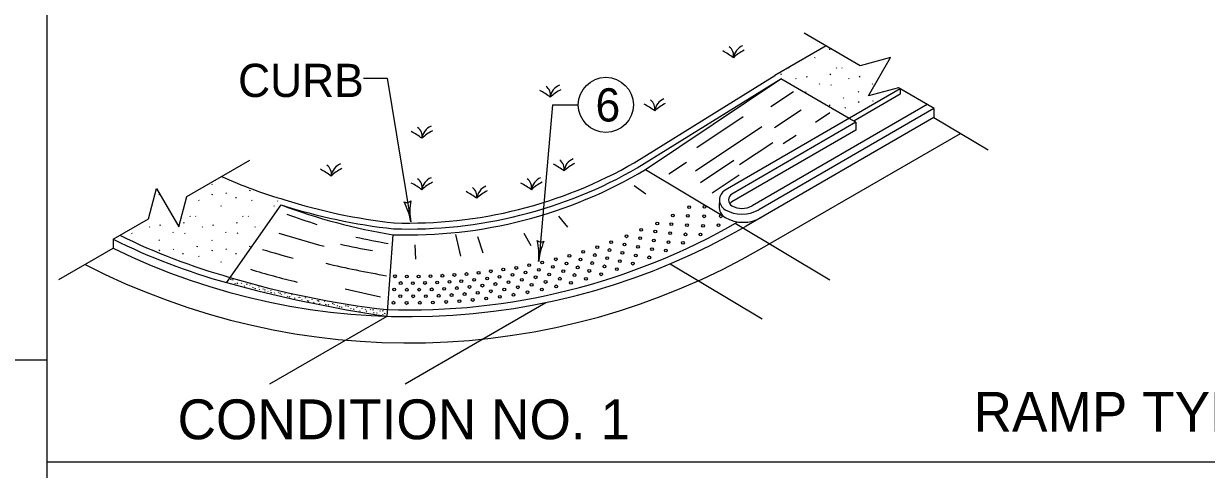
# Model space of a CAD drawing. Extents: x 1000 to 1107, y 1000 to 1121.
# Drawn here: x 1021.76 to 1028.89, y 1013.97 to 1016.65 of the extents above; entities that cross this region are included whole.
import ezdxf

# ---------------------------------------------------------------- set-up
doc = ezdxf.new("R2010")
doc.units = 0
doc.layers.add('Level 1', color=7, linetype='Continuous')
doc.layers.add('Level 2', color=7, linetype='Continuous')

msp = doc.modelspace()

# ---------------------------------------------------------------- linework, layer by layer
at = {"layer": 'Level 1'}
for p, q in [((1021.8941, 1021.5), (1021.8941, 1007.9546)), ((1026.5929, 1016.5206), (1026.2846, 1016.3427)), ((1026.6128, 1016.5029), (1026.6133, 1016.4975)), ((1026.5248, 1016.4484), (1026.5273, 1016.4538)), ((1026.3218, 1016.3489), (1026.3242, 1016.3543)), ((1026.3689, 1016.3898), (1026.3713, 1016.3862)), ((1026.6183, 1016.3468), (1026.6208, 1016.3522)), ((1026.6537, 1016.3912), (1026.6561, 1016.3876)), ((1026.6878, 1016.3898), (1026.6903, 1016.3862)), ((1025.4354, 1015.8168), (1026.2846, 1016.3427)), ((1025.4543, 1015.7863), (1026.3198, 1016.3224)), ((1025.5034, 1015.7762), (1026.3198, 1016.3224)), ((1026.7323, 1016.0842), (1026.3198, 1016.3224)), ((1026.4092, 1016.3259), (1026.4116, 1016.3223)), ((1026.4763, 1016.3329), (1026.4787, 1016.3383)), ((1026.5512, 1016.2946), (1026.5536, 1016.291)), ((1026.622, 1016.2881), (1026.6244, 1016.2845)), ((1026.728, 1016.3259), (1026.7304, 1016.3223)), ((1026.7951, 1016.3329), (1026.7975, 1016.3383)), ((1026.8701, 1016.2946), (1026.8724, 1016.291)), ((1027.0406, 1016.2622), (1025.9844, 1015.6523)), ((1026.2601, 1016.1562), (1026.3958, 1016.2468)), ((1026.4683, 1016.2455), (1026.4707, 1016.2419)), ((1026.698, 1016.2053), (1026.7004, 1016.2107)), ((1027.0406, 1016.2308), (1026.7596, 1016.0686)), ((1026.7872, 1016.2455), (1026.7896, 1016.2419)), ((1027.0406, 1016.2622), (1027.0406, 1016.2308)), ((1024.9438, 1016.1657), (1024.8606, 1015.225)), ((1024.9438, 1016.1657), (1025.0993, 1016.1657)), ((1027.2034, 1016.1682), (1026.147, 1015.5583)), ((1027.2435, 1016.1443), (1026.1878, 1015.5348)), ((1026.5534, 1016.1923), (1026.5558, 1016.1888)), ((1026.6128, 1016.1657), (1026.6133, 1016.1603)), ((1026.7068, 1016.1498), (1026.7092, 1016.1462)), ((1026.7892, 1016.1807), (1026.7915, 1016.1861)), ((1026.8723, 1016.1923), (1026.8747, 1016.1888)), ((1027.2435, 1016.1443), (1027.2435, 1016.0896)), ((1025.8129, 1015.9083), (1026.0941, 1016.0959)), ((1027.2435, 1016.0896), (1026.1121, 1015.4363)), ((1026.2826, 1016.0291), (1026.4437, 1016.1366)), ((1026.529, 1016.0617), (1026.6161, 1016.1198)), ((1026.773, 1016.0607), (1026.7323, 1016.0842)), ((1027.2435, 1016.0896), (1027.5703, 1015.8945)), ((1025.8057, 1015.7694), (1026.2053, 1016.036)), ((1026.773, 1016.0607), (1026.0249, 1015.6288)), ((1026.773, 1016.0137), (1026.0249, 1015.5818)), ((1026.773, 1016.0607), (1026.773, 1016.0137)), ((1026.0704, 1015.8062), (1026.2713, 1015.9402)), ((1026.2062, 1015.3027), (1027.4037, 1015.994)), ((1026.3349, 1015.9323), (1026.4119, 1015.9836)), ((1025.6458, 1015.7498), (1025.7508, 1015.8199)), ((1025.8357, 1015.6985), (1026.0367, 1015.8325)), ((1025.5034, 1015.7762), (1025.9744, 1015.495)), ((1025.9063, 1015.6353), (1026.0689, 1015.7438)), ((1022.8897, 1015.6895), (1022.8921, 1015.6858)), ((1023.1194, 1015.6492), (1023.1214, 1015.6536)), ((1025.4352, 1015.6794), (1025.5065, 1015.6296)), ((1022.5728, 1015.6247), (1022.5753, 1015.63)), ((1022.8093, 1015.5937), (1022.8117, 1015.5901)), ((1022.8917, 1015.6247), (1022.8941, 1015.63)), ((1022.9748, 1015.6363), (1022.9773, 1015.6327)), ((1023.0342, 1015.6096), (1023.0348, 1015.6042)), ((1023.1282, 1015.5937), (1023.1306, 1015.5901)), ((1023.285, 1015.5889), (1023.2874, 1015.5853)), ((1025.9506, 1015.5968), (1025.9485, 1015.5541)), ((1022.7563, 1015.4978), (1022.7587, 1015.4943)), ((1022.7903, 1015.4965), (1022.7928, 1015.4928)), ((1022.9463, 1015.5551), (1022.9487, 1015.5605)), ((1022.9787, 1015.0953), (1023.3078, 1015.5637)), ((1023.0751, 1015.4978), (1023.0775, 1015.4943)), ((1023.1093, 1015.4965), (1023.1117, 1015.4928)), ((1023.2651, 1015.5551), (1023.2675, 1015.5605)), ((1024.9802, 1015.4963), (1025.0342, 1015.4286)), ((1022.5118, 1015.4326), (1022.5141, 1015.429)), ((1022.5788, 1015.4396), (1022.5812, 1015.445)), ((1022.7208, 1015.4534), (1022.7233, 1015.4588)), ((1022.8306, 1015.4326), (1022.833, 1015.429)), ((1022.8977, 1015.4396), (1022.9001, 1015.445)), ((1023.0398, 1015.4534), (1023.0422, 1015.4588)), ((1023.1494, 1015.4326), (1023.1518, 1015.429)), ((1026.0455, 1015.4526), (1026.6147, 1015.1128)), ((1022.294, 1015.3568), (1022.294, 1015.3023)), ((1022.4057, 1015.3948), (1022.4081, 1015.3912)), ((1022.6538, 1015.4013), (1022.6562, 1015.3977)), ((1022.7246, 1015.3948), (1022.727, 1015.3912)), ((1022.9726, 1015.4013), (1022.975, 1015.3977)), ((1023.0434, 1015.3948), (1023.0458, 1015.3912)), ((1023.9463, 1014.8931), (1023.9827, 1015.3842)), ((1024.3594, 1015.3849), (1024.3893, 1015.2541)), ((1024.4911, 1015.3731), (1024.5238, 1015.2743)), ((1024.7713, 1015.3924), (1024.8123, 1015.3196)), ((1021.9682, 1015.1143), (1022.294, 1015.3023)), ((1022.5708, 1015.3522), (1022.5733, 1015.3486)), ((1022.5728, 1015.2873), (1022.5753, 1015.2928)), ((1022.656, 1015.299), (1022.6584, 1015.2954)), ((1022.8006, 1015.3119), (1022.803, 1015.3173)), ((1022.8897, 1015.3522), (1022.8921, 1015.3486)), ((1022.8917, 1015.2873), (1022.8941, 1015.2928)), ((1022.9748, 1015.299), (1022.9773, 1015.2954)), ((1023.1194, 1015.3119), (1023.1218, 1015.3173)), ((1024.1194, 1015.2371), (1024.1149, 1015.3237)), ((1022.7153, 1015.2723), (1022.7159, 1015.2669)), ((1022.8093, 1015.2564), (1022.8117, 1015.2528)), ((1022.9463, 1015.2178), (1022.9487, 1015.2233)), ((1023.0342, 1015.2723), (1023.0348, 1015.2669)), ((1025.6535, 1015.2087), (1026.2076, 1014.8779)), ((1023.0037, 1015.112), (1023.0062, 1015.1174)), ((1023.0151, 1015.1136), (1023.0176, 1015.1101)), ((1023.0279, 1015.092), (1023.0303, 1015.0885)), ((1023.0431, 1015.0891), (1023.0456, 1015.0945)), ((1023.066, 1015.0933), (1023.0684, 1015.0897)), ((1023.0838, 1015.0781), (1023.0862, 1015.0745)), ((1023.1003, 1015.084), (1023.1027, 1015.0894)), ((1023.1181, 1015.0831), (1023.1205, 1015.0796)), ((1023.1359, 1015.0692), (1023.1383, 1015.0656)), ((1023.1702, 1015.0717), (1023.1726, 1015.0681)), ((1023.1512, 1015.0586), (1023.1536, 1015.064)), ((1023.1753, 1015.0577), (1023.1777, 1015.0541)), ((1023.1969, 1015.0603), (1023.1993, 1015.0567)), ((1023.207, 1015.0476), (1023.2095, 1015.044)), ((1023.2096, 1015.0535), (1023.212, 1015.0589)), ((1023.2274, 1015.045), (1023.2298, 1015.0414)), ((1023.2439, 1015.0514), (1023.2463, 1015.0478)), ((1023.2477, 1015.0344), (1023.2502, 1015.0398)), ((1023.2655, 1015.0361), (1023.2679, 1015.0325)), ((1023.2896, 1015.0387), (1023.2921, 1015.0351)), ((1023.3011, 1015.0306), (1023.3035, 1015.036)), ((1023.3074, 1015.0247), (1023.3099, 1015.0211)), ((1023.3303, 1015.031), (1023.3327, 1015.0275)), ((1023.343, 1015.0158), (1023.3454, 1015.0122)), ((1023.3583, 1015.009), (1023.3607, 1015.0144)), ((1023.371, 1015.026), (1023.3734, 1015.0224)), ((1023.3888, 1015.0043), (1023.3912, 1015.0008)), ((1023.4116, 1015.0094), (1023.4141, 1015.0058)), ((1023.4206, 1015.0052), (1023.423, 1015.0106)), ((1023.451, 1015.0069), (1023.4535, 1015.0033)), ((1023.4917, 1014.998), (1023.4941, 1014.9944)), ((1023.432, 1014.9967), (1023.4344, 1014.9931)), ((1023.4637, 1014.9904), (1023.4662, 1014.9868)), ((1023.4727, 1014.9823), (1023.4751, 1014.9877)), ((1023.5019, 1014.9802), (1023.5043, 1014.9766)), ((1023.5247, 1014.9904), (1023.5272, 1014.9868)), ((1023.5337, 1014.9823), (1023.5361, 1014.9877)), ((1023.5387, 1014.9738), (1023.5411, 1014.9703)), ((1023.5692, 1014.9827), (1023.5716, 1014.9792)), ((1023.5769, 1014.962), (1023.5793, 1014.9674)), ((1023.5921, 1014.9637), (1023.5945, 1014.9601)), ((1023.6162, 1014.9726), (1023.6187, 1014.969)), ((1023.6265, 1014.9633), (1023.6289, 1014.9687)), ((1023.6442, 1014.9586), (1023.6466, 1014.955)), ((1023.6595, 1014.948), (1023.6619, 1014.9534)), ((1023.6722, 1014.9497), (1023.6746, 1014.9461)), ((1023.6963, 1014.9573), (1023.6987, 1014.9537)), ((1023.7116, 1014.9518), (1023.714, 1014.9572)), ((1023.7255, 1014.9408), (1023.728, 1014.9372)), ((1023.7446, 1014.9328), (1023.7471, 1014.9382)), ((1023.7611, 1014.9497), (1023.7635, 1014.9461)), ((1023.7802, 1014.9268), (1023.7826, 1014.9232)), ((1023.7942, 1014.9391), (1023.7966, 1014.9445)), ((1023.8132, 1014.9357), (1023.8156, 1014.9321)), ((1023.8209, 1014.9213), (1023.8233, 1014.9267)), ((1023.8437, 1014.9357), (1023.8461, 1014.9321)), ((1023.8616, 1014.9302), (1023.864, 1014.9356)), ((1023.9022, 1014.9268), (1023.9046, 1014.9232)), ((1023.9213, 1014.9239), (1023.9237, 1014.9293)), ((1024.055, 1014.4859), (1024.9038, 1014.9758)), ((1023.2398, 1014.4853), (1023.9463, 1014.8931)), ((1023.8653, 1014.9154), (1023.8677, 1014.9118)), ((1023.8844, 1014.9112), (1023.8868, 1014.9166)), ((1023.9187, 1014.9078), (1023.9211, 1014.9042)), ((1023.9327, 1014.9073), (1023.9351, 1014.9128)), ((1007, 1014.6298), (1021.8941, 1014.6298)), ((1021.8941, 1014.0164), (1035.5, 1014.0164))]:
    msp.add_line(p, q, dxfattribs=at)
for points in [[(1027.2442, 1016.1447), (1027.0302, 1016.2682), (1026.848, 1016.2194), (1026.9813, 1016.4503), (1026.7993, 1016.4015), (1026.4607, 1016.5969)], [(1022.294, 1015.3568), (1022.5079, 1015.4803), (1022.5567, 1015.6624), (1022.69, 1015.4314), (1022.7388, 1015.6136), (1023.1183, 1015.8328)]]:
    msp.add_lwpolyline(points, dxfattribs=at)
for centre, radius in [((1025.2653, 1016.1657), 0.166), ((1025.6695, 1015.4994), 0.00845), ((1025.7592, 1015.4975), 0.00845), ((1025.7676, 1015.5498), 0.00845), ((1025.8575, 1015.495), 0.00845), ((1025.8605, 1015.552), 0.00845), ((1025.9586, 1015.495), 0.00845), ((1025.5753, 1015.4519), 0.00845), ((1025.66, 1015.4478), 0.00845), ((1025.7544, 1015.4418), 0.00845), ((1025.8512, 1015.4378), 0.00845), ((1025.9438, 1015.4416), 0.00845), ((1025.3898, 1015.3745), 0.00845), ((1025.4723, 1015.3635), 0.00845), ((1025.478, 1015.4137), 0.00845), ((1025.5545, 1015.3497), 0.00845), ((1025.5634, 1015.4029), 0.00845), ((1025.6527, 1015.3932), 0.00845), ((1025.7459, 1015.386), 0.00845), ((1025.836, 1015.3856), 0.00845), ((1025.1283, 1015.2814), 0.00845), ((1025.2135, 1015.3094), 0.00845), ((1025.2871, 1015.2919), 0.00845), ((1025.2976, 1015.3392), 0.00845), ((1025.3648, 1015.2746), 0.00845), ((1025.3774, 1015.3254), 0.00845), ((1025.4591, 1015.3105), 0.00845), ((1025.5436, 1015.297), 0.00845), ((1025.6271, 1015.2888), 0.00845), ((1025.6434, 1015.3392), 0.00845), ((1025.7301, 1015.3346), 0.00845), ((1024.8814, 1015.2171), 0.00845), ((1024.9638, 1015.2359), 0.00845), ((1025.0278, 1015.2107), 0.00845), ((1025.0452, 1015.2564), 0.00845), ((1025.1128, 1015.2345), 0.00845), ((1025.183, 1015.2134), 0.00845), ((1025.199, 1015.2617), 0.00845), ((1025.273, 1015.2425), 0.00845), ((1025.3501, 1015.2244), 0.00845), ((1025.4282, 1015.21), 0.00845), ((1025.4459, 1015.2589), 0.00845), ((1025.5272, 1015.2476), 0.00845), ((1023.994, 1015.1336), 0.00845), ((1024.0653, 1015.1325), 0.00845), ((1024.1366, 1015.1327), 0.00845), ((1024.208, 1015.1343), 0.00845), ((1024.2797, 1015.1372), 0.00845), ((1024.3519, 1015.1416), 0.00845), ((1024.4246, 1015.1474), 0.00845), ((1024.4981, 1015.1548), 0.00845), ((1024.5724, 1015.1637), 0.00845), ((1024.6468, 1015.1741), 0.00845), ((1024.7021, 1015.1425), 0.00845), ((1024.7254, 1015.1838), 0.00845), ((1024.7812, 1015.1564), 0.00845), ((1024.8024, 1015.2001), 0.00845), ((1024.8617, 1015.1722), 0.00845), ((1024.9239, 1015.145), 0.00845), ((1024.9451, 1015.1906), 0.00845), ((1025.0088, 1015.165), 0.00845), ((1025.0759, 1015.1411), 0.00845), ((1025.0954, 1015.1875), 0.00845), ((1025.1654, 1015.1658), 0.00845), ((1025.2375, 1015.1459), 0.00845), ((1025.2567, 1015.1935), 0.00845), ((1025.3319, 1015.1762), 0.00845), ((1024.0284, 1015.0931), 0.00845), ((1024.1016, 1015.0926), 0.00845), ((1024.1749, 1015.0936), 0.00845), ((1024.2484, 1015.096), 0.00845), ((1024.3223, 1015.0998), 0.00845), ((1024.367, 1015.0629), 0.00845), ((1024.3939, 1015.1049), 0.00845), ((1024.4436, 1015.0693), 0.00845), ((1024.4717, 1015.112), 0.00845), ((1024.5209, 1015.0773), 0.00845), ((1024.5493, 1015.1207), 0.00845), ((1024.5991, 1015.087), 0.00845), ((1024.6243, 1015.1306), 0.00845), ((1024.6784, 1015.0985), 0.00845), ((1024.7347, 1015.0673), 0.00845), ((1024.7588, 1015.1119), 0.00845), ((1024.8177, 1015.0823), 0.00845), ((1024.8417, 1015.1275), 0.00845), ((1024.9021, 1015.0995), 0.00845), ((1024.9662, 1015.073), 0.00845), ((1024.9883, 1015.119), 0.00845), ((1025.0549, 1015.0945), 0.00845), ((1025.1454, 1015.1188), 0.00845), ((1023.9885, 1015.0542), 0.00845), ((1024.026, 1015.0136), 0.00845), ((1024.0648, 1015.0529), 0.00845), ((1024.1031, 1015.0131), 0.00845), ((1024.14, 1015.0532), 0.00845), ((1024.1803, 1015.0141), 0.00845), ((1024.2153, 1015.0549), 0.00845), ((1024.2576, 1015.0167), 0.00845), ((1024.2909, 1015.0582), 0.00845), ((1024.3354, 1015.0209), 0.00845), ((1024.4137, 1015.0267), 0.00845), ((1024.4626, 1014.9912), 0.00845), ((1024.4926, 1015.0342), 0.00845), ((1024.5438, 1014.9998), 0.00845), ((1024.5723, 1015.0434), 0.00845), ((1024.6259, 1015.0103), 0.00845), ((1024.653, 1015.0544), 0.00845), ((1024.709, 1015.0228), 0.00845), ((1024.7933, 1015.0373), 0.00845), ((1024.8789, 1015.054), 0.00845), ((1023.9852, 1014.9747), 0.00845), ((1024.0643, 1014.9731), 0.00845), ((1024.1433, 1014.9745), 0.00845), ((1024.2225, 1014.9756), 0.00845), ((1024.3021, 1014.9791), 0.00845), ((1024.382, 1014.9843), 0.00845)]:
    msp.add_circle(centre, radius, dxfattribs=at)
for centre, radius, start, end in [((1025.9702, 1016.4629), 0.0655, 348.46333, 53.88758), ((1026.1263, 1016.4369), 0.0928, 113.1649, 172.02683), ((1026.2188, 1016.2545), 0.2685, 116.66465, 133.36453), ((1025.7103, 1016.009), 0.5471, 53.67487, 61.60536), ((1025.022, 1016.1995), 0.0928, 113.1649, 172.02683), ((1024.6061, 1015.7715), 0.5471, 53.67487, 61.60536), ((1024.866, 1016.2254), 0.0655, 348.46333, 53.88758), ((1025.1145, 1016.0171), 0.2685, 116.66465, 133.36453), ((1025.2356, 1015.689), 0.5471, 53.67487, 61.60536), ((1025.4955, 1016.1429), 0.0655, 348.46333, 53.88758), ((1025.6515, 1016.1169), 0.0928, 113.1649, 172.02683), ((1025.744, 1015.9345), 0.2685, 116.66465, 133.36453), ((1023.8322, 1015.5237), 0.5471, 53.67487, 61.60536), ((1024.092, 1015.9776), 0.0655, 348.46333, 53.88758), ((1024.2481, 1015.9516), 0.0928, 113.1649, 172.02683), ((1024.3406, 1015.7693), 0.2685, 116.66465, 133.36453), ((1023.545, 1015.7505), 0.0655, 348.46333, 53.88758), ((1023.7011, 1015.7245), 0.0928, 113.1649, 172.02683), ((1023.7936, 1015.5422), 0.2685, 116.66465, 133.36453), ((1024.0771, 1018.1802), 2.7618, 268.10214, 299.99901), ((1024.0771, 1018.1802), 2.726, 268.12672, 299.99901), ((1024.6887, 1015.3275), 0.5471, 53.67487, 61.60536), ((1024.9485, 1015.7814), 0.0655, 348.46333, 53.88758), ((1025.1046, 1015.7555), 0.0928, 113.1649, 172.02683), ((1025.1971, 1015.5731), 0.2685, 116.66465, 133.36453), ((1024.0771, 1018.2159), 2.726, 245.53923, 254.08065), ((1023.2852, 1015.2966), 0.5471, 53.67487, 61.60536), ((1024.0737, 1018.177), 2.7943, 268.1336, 300.7734), ((1024.092, 1015.6679), 0.0655, 348.46333, 53.88758), ((1024.2481, 1015.6419), 0.0928, 113.1649, 172.02683), ((1024.7525, 1015.6679), 0.0655, 348.46333, 53.88758), ((1024.9085, 1015.6419), 0.0928, 113.1649, 172.02683), ((1023.8322, 1015.214), 0.5471, 53.67487, 61.60536), ((1024.3406, 1015.4595), 0.2685, 116.66465, 133.36453), ((1024.1623, 1015.1624), 0.5471, 53.67487, 61.60536), ((1024.4222, 1015.6163), 0.0655, 348.46333, 53.88758), ((1024.5783, 1015.5903), 0.0928, 113.1649, 172.02683), ((1024.6708, 1015.4079), 0.2685, 116.66465, 133.36453), ((1024.4926, 1015.214), 0.5471, 53.67487, 61.60536), ((1025.001, 1015.4595), 0.2685, 116.66465, 133.36453), ((1026.0183, 1015.5935), 0.0678, 119.976, 240.00036), ((1024.3537, 1018.8238), 3.3879, 252.40232, 263.80356), ((1024.0651, 1015.6087), 0.0313, 238.17288, 320.28957), ((1023.7036, 1015.3982), 0.3909, 9.39828, 28.06706), ((1024.475, 1015.5259), 0.3909, 170.74544, 189.39217), ((1026.0453, 1015.5935), 0.0407, 120.02167, 239.98163), ((1026.0453, 1015.5465), 0.0407, 120.02167, 144.72506), ((1024.3537, 1018.8238), 3.4237, 252.2135, 263.82896), ((1024.5265, 1018.7871), 3.4461, 249.29006, 260.92072), ((1025.6207, 1022.0136), 6.8939, 250.70137, 252.2909), ((1026.0207, 1015.5506), 0.0723, 175.45331, 240.11999), ((1026.086, 1015.7111), 0.2036, 239.99689, 300.00604), ((1026.086, 1015.664), 0.1221, 239.97805, 300.02195), ((1024.0771, 1018.9613), 4.0703, 244.01891, 299.99841), ((1024.077, 1018.9064), 3.9754, 268.10465, 299.92662), ((1023.7036, 1015.3982), 0.3909, 9.38606, 9.39828), ((1026.093, 1015.6736), 0.215, 239.74328, 300.59038), ((1024.0775, 1019.0005), 4.0568, 243.91918, 254.28448), ((1024.0772, 1018.9534), 3.9753, 244.00246, 254.26086), ((1025.0991, 1021.0753), 5.961, 252.37607, 255.10483), ((1025.0622, 1021.4845), 6.2525, 257.95783, 259.77569), ((1024.0769, 1018.9905), 4.2583, 242.73197, 300.00034), ((1025.2474, 1022.1063), 7.1131, 253.2389, 254.77999), ((1024.9722, 1021.3999), 6.2122, 257.85864, 259.67649), ((1024.8739, 1015.3709), 0.0313, 223.51776, 305.63446), ((1024.4709, 1015.2587), 0.3909, 354.74316, 13.41195), ((1025.2495, 1015.187), 0.3909, 156.09032, 174.73705), ((1024.8817, 1020.6698), 5.6115, 256.55771, 260.36767), ((1024.4709, 1015.2587), 0.3909, 354.73094, 354.74316), ((1024.5694, 1019.9316), 4.971, 253.07252, 256.44115), ((1025.1273, 1022.9597), 8.1526, 254.71871, 261.67063), ((1024.563, 1020.3582), 5.46, 253.35226, 263.50658), ((1025.114, 1020.9092), 6.021, 256.35011, 258.4347)]:
    msp.add_arc(centre, radius, start, end, dxfattribs=at)
at = {"layer": 'Level 2'}
msp.add_lwpolyline([(1023.8041, 1016.3262), (1023.947, 1016.3265), (1024.0893, 1015.462)], dxfattribs=at)

# ---------------------------------------------------------------- texts
at = {"layer": 'Level 1'}
for s, height, p in [('CURB', 0.2, (1023.048, 1016.2131)), ('6', 0.2, (1025.2031, 1016.0657)), ('RAMP TYPE 3', 0.24, (1027.482, 1014.1973)), ('CONDITION NO. 1', 0.24, (1022.6832, 1014.1524))]:
    msp.add_text(s, height=height, dxfattribs=at).set_placement(p)

doc.saveas('drawing.dxf')
